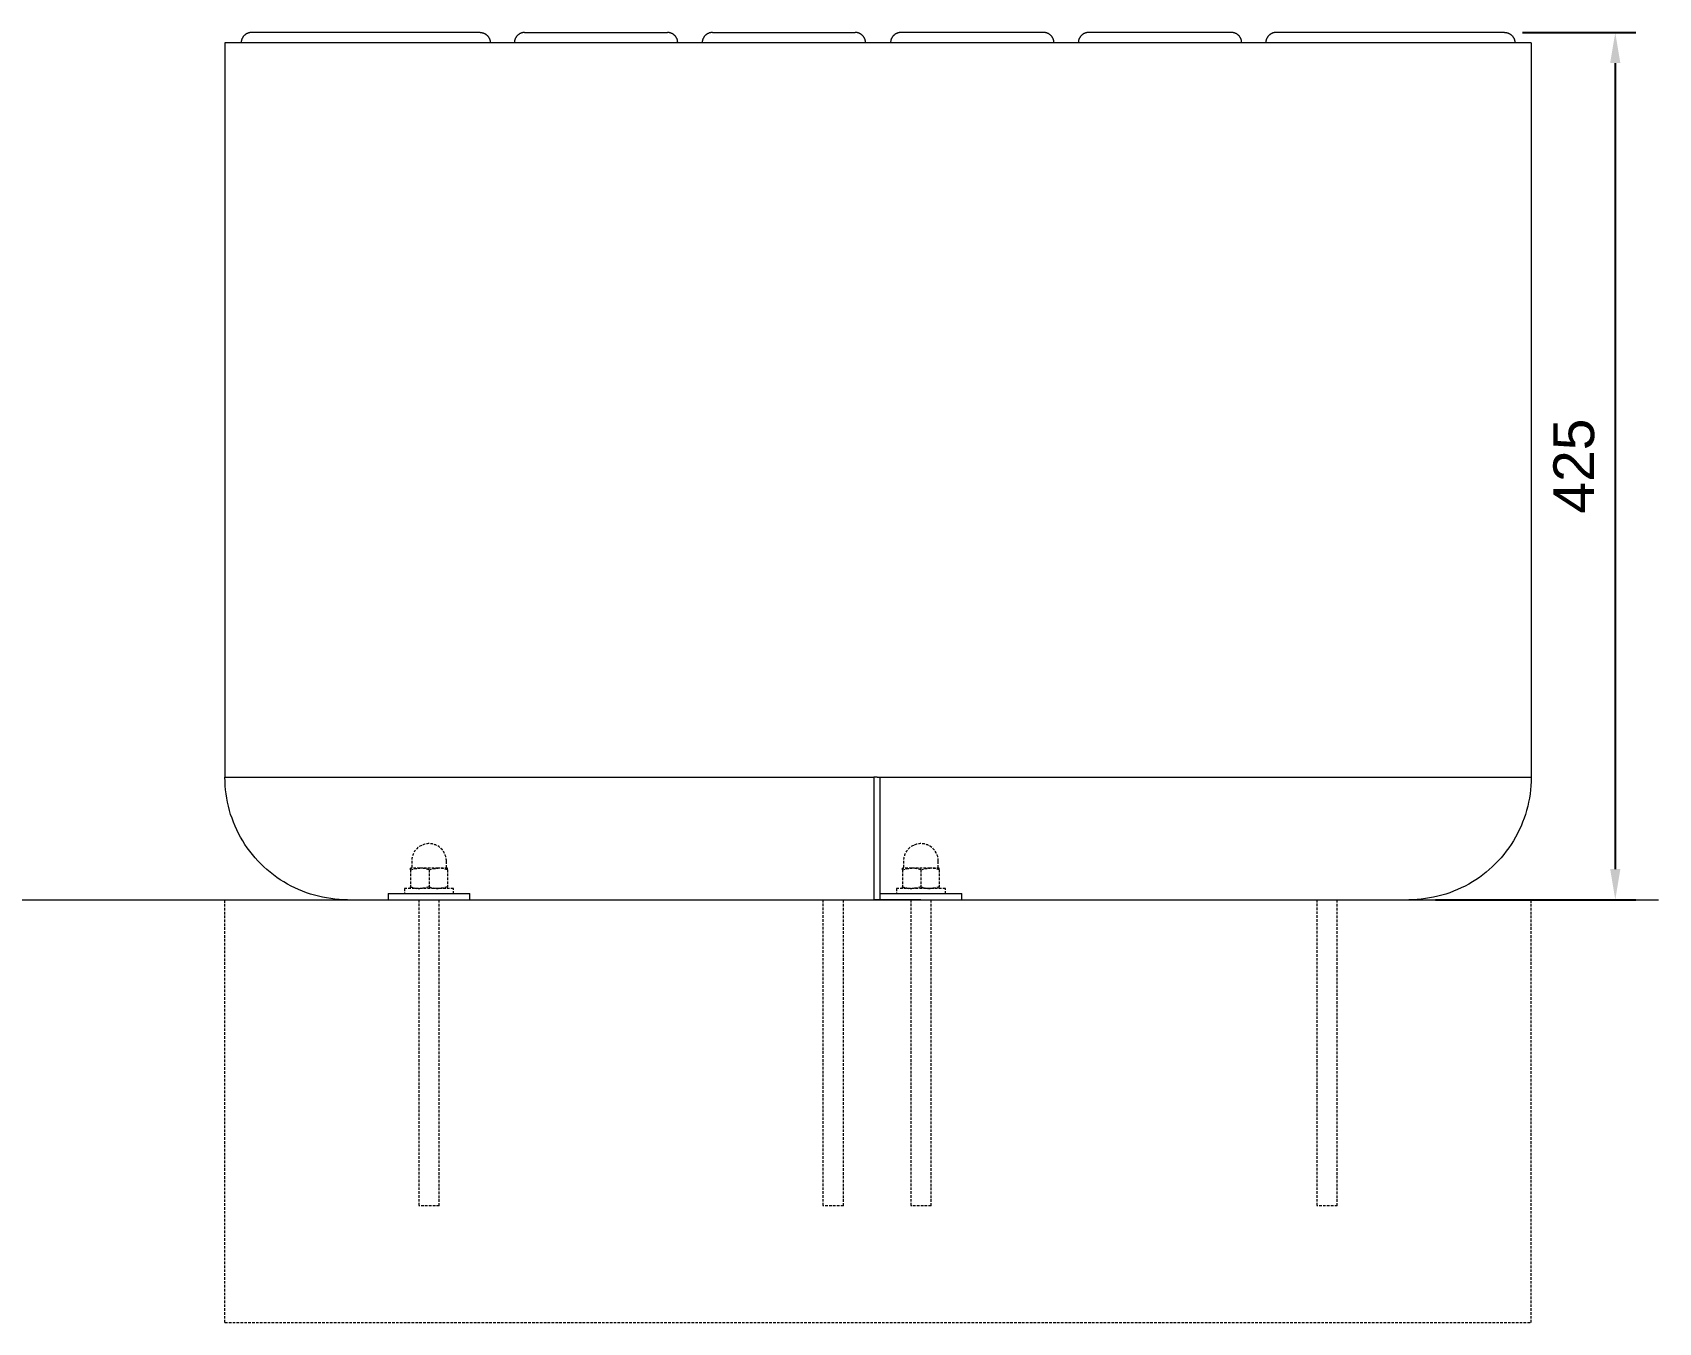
# Model space of a CAD drawing. Header units: millimetres. Extents: x -93 to 2210, y -85 to 1555.
# Drawn here: x 693 to 1489, y 859 to 1491 of the extents above; entities that cross this region are included whole.
import ezdxf

# ---------------------------------------------------------------- set-up
doc = ezdxf.new("R2010")
doc.units = ezdxf.units.MM
doc.linetypes.add('HIDDEN', pattern=[1.905, 1.27, -0.635])
for name, color, linetype, lineweight in [('ZANO_R', 7, 'Continuous', 0), ('ZANO_R_przerywana', 7, 'HIDDEN', 0), ('ZANO_W', 1, 'Continuous', 0)]:
    doc.layers.add(name, color=color, linetype=linetype, lineweight=lineweight)
doc.styles.add('Arial', font='arial.ttf')
doc.styles.get("Standard").update_dxf_attribs({"font": 'ARIALUNI.TTF'})
doc.dimstyles.new('pl i ang', dxfattribs={"dimtxt": 50, "dimasz": 50, "dimexe": 1.25, "dimexo": 0.625, "dimgap": 10, "dimtad": 1, "dimtoh": 1, "dimtxsty": 'Standard', "dimcen": 2.5, "dimclrd": 1, "dimclre": 1, "dimclrt": 1, "dimadec": 0, "dimazin": 0, "dimtfac": 1, "dimtmove": 0, "dimatfit": 3, "dimfxl": 1, "dimarcsym": 1})

# ---------------------------------------------------------------- blocks, each defined once
blk = doc.blocks.new('*D388')
at = {"layer": 'ZANO_W', "color": 1, "lineweight": -2}
for p, q in [((1422.73, 1491.27), (1478.21, 1491.27)), ((1468.21, 1476.27), (1468.21, 1081.24)), ((1380.21, 1066.24), (1478.21, 1066.24))]:
    blk.add_line(p, q, dxfattribs=at)
at = {"layer": 'ZANO_W', "color": 1}
for points in [[(1470.71, 1476.27), (1465.71, 1476.27), (1468.21, 1491.27)], [(1465.71, 1081.24), (1470.71, 1081.24), (1468.21, 1066.24)]]:
    blk.add_solid(points, dxfattribs=at)
at = {"layer": 'ZANO_W', "color": 1, "insert": (1448, 1278.75), "char_height": 20, "attachment_point": 5, "rotation": 90, "style": 'Arial'}
blk.add_mtext('425', dxfattribs=at)

msp = doc.modelspace()

# ---------------------------------------------------------------- linework, layer by layer
at = {"layer": 'ZANO_R'}
for p, q in [((796.47, 1489.81), (796.35, 1489.68)), ((796.6, 1489.92), (796.47, 1489.81)), ((796.72, 1490.04), (796.6, 1489.92)), ((796.85, 1490.15), (796.72, 1490.04)), ((796.99, 1490.25), (796.85, 1490.15)), ((797.12, 1490.36), (796.99, 1490.25)), ((797.27, 1490.45), (797.12, 1490.36)), ((797.41, 1490.54), (797.27, 1490.45)), ((797.56, 1490.63), (797.41, 1490.54)), ((797.71, 1490.71), (797.56, 1490.63)), ((797.86, 1490.79), (797.71, 1490.71)), ((798.02, 1490.86), (797.86, 1490.79)), ((798.17, 1490.92), (798.02, 1490.86)), ((798.33, 1490.98), (798.17, 1490.92)), ((798.5, 1491.04), (798.33, 1490.98)), ((798.66, 1491.09), (798.5, 1491.04)), ((798.82, 1491.13), (798.66, 1491.09)), ((798.99, 1491.17), (798.82, 1491.13)), ((799.16, 1491.2), (798.99, 1491.17)), ((799.33, 1491.22), (799.16, 1491.2)), ((799.5, 1491.24), (799.33, 1491.22)), ((799.67, 1491.26), (799.5, 1491.24)), ((799.84, 1491.27), (799.67, 1491.26)), ((800.01, 1491.27), (799.84, 1491.27)), ((800.01, 1491.27), (800.01, 1491.27)), ((800.01, 1491.27), (800.01, 1491.27)), ((800.02, 1491.27), (800.01, 1491.27)), ((800.01, 1491.27), (800.01, 1491.27)), ((800.02, 1491.27), (800.02, 1491.27)), ((800.03, 1491.27), (800.02, 1491.27)), ((800.04, 1491.27), (800.03, 1491.27)), ((800.05, 1491.27), (800.04, 1491.27)), ((800.04, 1491.27), (800.04, 1491.27)), ((800.06, 1491.27), (800.05, 1491.27)), ((800.07, 1491.27), (800.06, 1491.27)), ((800.08, 1491.27), (800.07, 1491.27)), ((800.09, 1491.27), (800.08, 1491.27)), ((800.1, 1491.27), (800.09, 1491.27)), ((800.12, 1491.27), (800.1, 1491.27)), ((801.28, 1491.27), (800.12, 1491.27)), ((801.47, 1491.27), (801.28, 1491.27)), ((808.23, 1491.27), (801.47, 1491.27)), ((808.7, 1491.27), (808.23, 1491.27)), ((823.32, 1491.27), (808.7, 1491.27)), ((823.34, 1491.27), (823.32, 1491.27)), ((823.73, 1491.27), (823.34, 1491.27)), ((823.75, 1491.27), (823.73, 1491.27)), ((824.15, 1491.27), (823.75, 1491.27)), ((824.17, 1491.27), (824.15, 1491.27)), ((824.57, 1491.27), (824.17, 1491.27)), ((824.58, 1491.27), (824.57, 1491.27)), ((824.99, 1491.27), (824.58, 1491.27)), ((825, 1491.27), (824.99, 1491.27)), ((825.42, 1491.27), (825, 1491.27)), ((825.43, 1491.27), (825.42, 1491.27)), ((825.85, 1491.27), (825.43, 1491.27)), ((825.86, 1491.27), (825.85, 1491.27)), ((826.28, 1491.27), (825.86, 1491.27)), ((826.29, 1491.27), (826.28, 1491.27)), ((826.72, 1491.27), (826.29, 1491.27)), ((826.73, 1491.27), (826.72, 1491.27)), ((827.16, 1491.27), (826.73, 1491.27)), ((827.17, 1491.27), (827.16, 1491.27)), ((827.61, 1491.27), (827.17, 1491.27)), ((827.61, 1491.27), (827.61, 1491.27)), ((828.05, 1491.27), (827.61, 1491.27)), ((912.01, 1491.27), (828.05, 1491.27)), ((912.01, 1491.27), (912.18, 1491.27)), ((912.18, 1491.27), (912.35, 1491.26)), ((912.35, 1491.26), (912.52, 1491.24)), ((912.52, 1491.24), (912.69, 1491.22)), ((912.69, 1491.22), (912.86, 1491.2)), ((912.86, 1491.2), (913.03, 1491.17)), ((913.03, 1491.17), (913.19, 1491.13)), ((913.19, 1491.13), (913.36, 1491.09)), ((913.36, 1491.09), (913.52, 1491.04)), ((913.52, 1491.04), (913.68, 1490.98)), ((913.68, 1490.98), (913.84, 1490.92)), ((913.84, 1490.92), (914, 1490.86)), ((914, 1490.86), (914.16, 1490.79)), ((914.16, 1490.79), (914.31, 1490.71)), ((914.31, 1490.71), (914.46, 1490.63)), ((914.46, 1490.63), (914.61, 1490.54)), ((914.61, 1490.54), (914.75, 1490.45)), ((914.75, 1490.45), (914.89, 1490.36)), ((914.89, 1490.36), (915.03, 1490.25)), ((915.03, 1490.25), (915.16, 1490.15)), ((915.16, 1490.15), (915.29, 1490.04)), ((915.29, 1490.04), (915.42, 1489.92)), ((915.42, 1489.92), (915.54, 1489.81)), ((915.54, 1489.81), (915.66, 1489.68)), ((930.32, 1489.81), (930.2, 1489.68)), ((930.44, 1489.92), (930.32, 1489.81)), ((930.57, 1490.04), (930.44, 1489.92)), ((930.7, 1490.15), (930.57, 1490.04)), ((930.83, 1490.25), (930.7, 1490.15)), ((930.97, 1490.36), (930.83, 1490.25)), ((931.11, 1490.45), (930.97, 1490.36)), ((931.26, 1490.54), (931.11, 1490.45)), ((931.4, 1490.63), (931.26, 1490.54)), ((931.55, 1490.71), (931.4, 1490.63)), ((931.71, 1490.79), (931.55, 1490.71)), ((931.86, 1490.86), (931.71, 1490.79)), ((932.02, 1490.92), (931.86, 1490.86)), ((932.18, 1490.98), (932.02, 1490.92)), ((932.34, 1491.04), (932.18, 1490.98)), ((932.51, 1491.09), (932.34, 1491.04)), ((932.67, 1491.13), (932.51, 1491.09)), ((932.84, 1491.17), (932.67, 1491.13)), ((933.01, 1491.2), (932.84, 1491.17)), ((933.17, 1491.22), (933.01, 1491.2)), ((933.34, 1491.24), (933.17, 1491.22)), ((933.51, 1491.26), (933.34, 1491.24)), ((933.68, 1491.27), (933.51, 1491.26)), ((933.85, 1491.27), (933.68, 1491.27)), ((933.85, 1491.27), (966.97, 1491.27)), ((966.97, 1491.27), (967.16, 1491.27)), ((967.16, 1491.27), (967.52, 1491.27)), ((967.52, 1491.27), (967.71, 1491.27)), ((967.71, 1491.27), (968.07, 1491.27)), ((968.07, 1491.27), (1003.85, 1491.27)), ((1004.03, 1491.27), (1003.85, 1491.27)), ((1004.2, 1491.26), (1004.03, 1491.27)), ((1004.37, 1491.24), (1004.2, 1491.26)), ((1004.54, 1491.22), (1004.37, 1491.24)), ((1004.7, 1491.2), (1004.54, 1491.22)), ((1004.87, 1491.17), (1004.7, 1491.2)), ((1005.04, 1491.13), (1004.87, 1491.17)), ((1005.2, 1491.09), (1005.04, 1491.13)), ((1005.37, 1491.04), (1005.2, 1491.09)), ((1005.53, 1490.98), (1005.37, 1491.04)), ((1005.69, 1490.92), (1005.53, 1490.98)), ((1005.85, 1490.86), (1005.69, 1490.92)), ((1006, 1490.79), (1005.85, 1490.86)), ((1006.16, 1490.71), (1006, 1490.79)), ((1006.31, 1490.63), (1006.16, 1490.71)), ((1006.45, 1490.54), (1006.31, 1490.63)), ((1006.6, 1490.45), (1006.45, 1490.54)), ((1006.74, 1490.36), (1006.6, 1490.45)), ((1006.88, 1490.25), (1006.74, 1490.36)), ((1007.01, 1490.15), (1006.88, 1490.25)), ((1007.14, 1490.04), (1007.01, 1490.15)), ((1007.27, 1489.92), (1007.14, 1490.04)), ((1007.39, 1489.81), (1007.27, 1489.92)), ((1007.51, 1489.68), (1007.39, 1489.81)), ((1022.32, 1489.81), (1022.2, 1489.68)), ((1022.44, 1489.92), (1022.32, 1489.81)), ((1022.57, 1490.04), (1022.44, 1489.92)), ((1022.7, 1490.15), (1022.57, 1490.04)), ((1022.83, 1490.25), (1022.7, 1490.15)), ((1022.97, 1490.36), (1022.83, 1490.25)), ((1023.11, 1490.45), (1022.97, 1490.36)), ((1023.26, 1490.54), (1023.11, 1490.45)), ((1023.4, 1490.63), (1023.26, 1490.54)), ((1023.55, 1490.71), (1023.4, 1490.63)), ((1023.71, 1490.79), (1023.55, 1490.71)), ((1023.86, 1490.86), (1023.71, 1490.79)), ((1024.02, 1490.92), (1023.86, 1490.86)), ((1024.18, 1490.98), (1024.02, 1490.92)), ((1024.34, 1491.04), (1024.18, 1490.98)), ((1024.51, 1491.09), (1024.34, 1491.04)), ((1024.67, 1491.13), (1024.51, 1491.09)), ((1024.84, 1491.17), (1024.67, 1491.13)), ((1025.01, 1491.2), (1024.84, 1491.17)), ((1025.17, 1491.22), (1025.01, 1491.2)), ((1025.34, 1491.24), (1025.17, 1491.22)), ((1025.51, 1491.26), (1025.34, 1491.24)), ((1025.68, 1491.27), (1025.51, 1491.26)), ((1025.85, 1491.27), (1025.68, 1491.27)), ((1025.85, 1491.27), (1060.66, 1491.27)), ((1060.66, 1491.27), (1061.09, 1491.27)), ((1061.09, 1491.27), (1061.21, 1491.27)), ((1061.21, 1491.27), (1095.85, 1491.27)), ((1096.03, 1491.27), (1095.85, 1491.27)), ((1096.2, 1491.26), (1096.03, 1491.27)), ((1096.37, 1491.24), (1096.2, 1491.26)), ((1096.54, 1491.22), (1096.37, 1491.24)), ((1096.7, 1491.2), (1096.54, 1491.22)), ((1096.87, 1491.17), (1096.7, 1491.2)), ((1097.04, 1491.13), (1096.87, 1491.17)), ((1097.2, 1491.09), (1097.04, 1491.13)), ((1097.37, 1491.04), (1097.2, 1491.09)), ((1097.53, 1490.98), (1097.37, 1491.04)), ((1097.69, 1490.92), (1097.53, 1490.98)), ((1097.85, 1490.86), (1097.69, 1490.92)), ((1098, 1490.79), (1097.85, 1490.86)), ((1098.16, 1490.71), (1098, 1490.79)), ((1098.31, 1490.63), (1098.16, 1490.71)), ((1098.45, 1490.54), (1098.31, 1490.63)), ((1098.6, 1490.45), (1098.45, 1490.54)), ((1098.74, 1490.36), (1098.6, 1490.45)), ((1098.88, 1490.25), (1098.74, 1490.36)), ((1099.01, 1490.15), (1098.88, 1490.25)), ((1099.14, 1490.04), (1099.01, 1490.15)), ((1099.27, 1489.92), (1099.14, 1490.04)), ((1099.39, 1489.81), (1099.27, 1489.92)), ((1099.51, 1489.68), (1099.39, 1489.81)), ((1114.63, 1489.81), (1114.51, 1489.68)), ((1114.75, 1489.92), (1114.63, 1489.81)), ((1114.88, 1490.04), (1114.75, 1489.92)), ((1115.01, 1490.15), (1114.88, 1490.04)), ((1115.14, 1490.25), (1115.01, 1490.15)), ((1115.28, 1490.36), (1115.14, 1490.25)), ((1115.42, 1490.45), (1115.28, 1490.36)), ((1115.56, 1490.54), (1115.42, 1490.45)), ((1115.71, 1490.63), (1115.56, 1490.54)), ((1115.86, 1490.71), (1115.71, 1490.63)), ((1116.01, 1490.79), (1115.86, 1490.71)), ((1116.17, 1490.86), (1116.01, 1490.79)), ((1116.33, 1490.92), (1116.17, 1490.86)), ((1116.49, 1490.98), (1116.33, 1490.92)), ((1116.65, 1491.04), (1116.49, 1490.98)), ((1116.81, 1491.09), (1116.65, 1491.04)), ((1116.98, 1491.13), (1116.81, 1491.09)), ((1117.14, 1491.17), (1116.98, 1491.13)), ((1117.31, 1491.2), (1117.14, 1491.17)), ((1117.48, 1491.22), (1117.31, 1491.2)), ((1117.65, 1491.24), (1117.48, 1491.22)), ((1117.82, 1491.26), (1117.65, 1491.24)), ((1117.99, 1491.27), (1117.82, 1491.26)), ((1118.16, 1491.27), (1117.99, 1491.27)), ((1152.8, 1491.27), (1118.16, 1491.27)), ((1152.92, 1491.27), (1152.8, 1491.27)), ((1153.35, 1491.27), (1152.92, 1491.27)), ((1188.16, 1491.27), (1153.35, 1491.27)), ((1188.33, 1491.27), (1188.16, 1491.27)), ((1188.5, 1491.26), (1188.33, 1491.27)), ((1188.67, 1491.24), (1188.5, 1491.26)), ((1188.84, 1491.22), (1188.67, 1491.24)), ((1189.01, 1491.2), (1188.84, 1491.22)), ((1189.18, 1491.17), (1189.01, 1491.2)), ((1189.35, 1491.13), (1189.18, 1491.17)), ((1189.51, 1491.09), (1189.35, 1491.13)), ((1189.67, 1491.04), (1189.51, 1491.09)), ((1189.84, 1490.98), (1189.67, 1491.04)), ((1190, 1490.92), (1189.84, 1490.98)), ((1190.15, 1490.86), (1190, 1490.92)), ((1190.31, 1490.79), (1190.15, 1490.86)), ((1190.46, 1490.71), (1190.31, 1490.79)), ((1190.61, 1490.63), (1190.46, 1490.71)), ((1190.76, 1490.54), (1190.61, 1490.63)), ((1190.9, 1490.45), (1190.76, 1490.54)), ((1191.04, 1490.36), (1190.9, 1490.45)), ((1191.18, 1490.25), (1191.04, 1490.36)), ((1191.32, 1490.15), (1191.18, 1490.25)), ((1191.45, 1490.04), (1191.32, 1490.15)), ((1191.57, 1489.92), (1191.45, 1490.04)), ((1191.7, 1489.81), (1191.57, 1489.92)), ((1191.82, 1489.68), (1191.7, 1489.81)), ((1206.63, 1489.81), (1206.51, 1489.68)), ((1206.75, 1489.92), (1206.63, 1489.81)), ((1206.88, 1490.04), (1206.75, 1489.92)), ((1207.01, 1490.15), (1206.88, 1490.04)), ((1207.14, 1490.25), (1207.01, 1490.15)), ((1207.28, 1490.36), (1207.14, 1490.25)), ((1207.42, 1490.45), (1207.28, 1490.36)), ((1207.56, 1490.54), (1207.42, 1490.45)), ((1207.71, 1490.63), (1207.56, 1490.54)), ((1207.86, 1490.71), (1207.71, 1490.63)), ((1208.01, 1490.79), (1207.86, 1490.71)), ((1208.17, 1490.86), (1208.01, 1490.79)), ((1208.33, 1490.92), (1208.17, 1490.86)), ((1208.49, 1490.98), (1208.33, 1490.92)), ((1208.65, 1491.04), (1208.49, 1490.98)), ((1208.81, 1491.09), (1208.65, 1491.04)), ((1208.98, 1491.13), (1208.81, 1491.09)), ((1209.14, 1491.17), (1208.98, 1491.13)), ((1209.31, 1491.2), (1209.14, 1491.17)), ((1209.48, 1491.22), (1209.31, 1491.2)), ((1209.65, 1491.24), (1209.48, 1491.22)), ((1209.82, 1491.26), (1209.65, 1491.24)), ((1209.99, 1491.27), (1209.82, 1491.26)), ((1210.16, 1491.27), (1209.99, 1491.27)), ((1245.95, 1491.27), (1210.16, 1491.27)), ((1246.3, 1491.27), (1245.95, 1491.27)), ((1246.49, 1491.27), (1246.3, 1491.27)), ((1246.85, 1491.27), (1246.49, 1491.27)), ((1247.04, 1491.27), (1246.85, 1491.27)), ((1280.16, 1491.27), (1247.04, 1491.27)), ((1280.33, 1491.27), (1280.16, 1491.27)), ((1280.5, 1491.26), (1280.33, 1491.27)), ((1280.67, 1491.24), (1280.5, 1491.26)), ((1280.84, 1491.22), (1280.67, 1491.24)), ((1281.01, 1491.2), (1280.84, 1491.22)), ((1281.18, 1491.17), (1281.01, 1491.2)), ((1281.35, 1491.13), (1281.18, 1491.17)), ((1281.51, 1491.09), (1281.35, 1491.13)), ((1281.67, 1491.04), (1281.51, 1491.09)), ((1281.84, 1490.98), (1281.67, 1491.04)), ((1282, 1490.92), (1281.84, 1490.98)), ((1282.15, 1490.86), (1282, 1490.92)), ((1282.31, 1490.79), (1282.15, 1490.86)), ((1282.46, 1490.71), (1282.31, 1490.79)), ((1282.61, 1490.63), (1282.46, 1490.71)), ((1282.76, 1490.54), (1282.61, 1490.63)), ((1282.9, 1490.45), (1282.76, 1490.54)), ((1283.04, 1490.36), (1282.9, 1490.45)), ((1283.18, 1490.25), (1283.04, 1490.36)), ((1283.32, 1490.15), (1283.18, 1490.25)), ((1283.45, 1490.04), (1283.32, 1490.15)), ((1283.57, 1489.92), (1283.45, 1490.04)), ((1283.7, 1489.81), (1283.57, 1489.92)), ((1283.82, 1489.68), (1283.7, 1489.81)), ((1298.47, 1489.81), (1298.35, 1489.68)), ((1298.6, 1489.92), (1298.47, 1489.81)), ((1298.72, 1490.04), (1298.6, 1489.92)), ((1298.85, 1490.15), (1298.72, 1490.04)), ((1298.99, 1490.25), (1298.85, 1490.15)), ((1299.12, 1490.36), (1298.99, 1490.25)), ((1299.27, 1490.45), (1299.12, 1490.36)), ((1299.41, 1490.54), (1299.27, 1490.45)), ((1299.56, 1490.63), (1299.41, 1490.54)), ((1299.71, 1490.71), (1299.56, 1490.63)), ((1299.86, 1490.79), (1299.71, 1490.71)), ((1300.02, 1490.86), (1299.86, 1490.79)), ((1300.17, 1490.92), (1300.02, 1490.86)), ((1300.33, 1490.98), (1300.17, 1490.92)), ((1300.5, 1491.04), (1300.33, 1490.98)), ((1300.66, 1491.09), (1300.5, 1491.04)), ((1300.82, 1491.13), (1300.66, 1491.09)), ((1300.99, 1491.17), (1300.82, 1491.13)), ((1301.16, 1491.2), (1300.99, 1491.17)), ((1301.33, 1491.22), (1301.16, 1491.2)), ((1301.5, 1491.24), (1301.33, 1491.22)), ((1301.67, 1491.26), (1301.5, 1491.24)), ((1301.84, 1491.27), (1301.67, 1491.26)), ((1302.01, 1491.27), (1301.84, 1491.27)), ((1385.96, 1491.27), (1302.01, 1491.27)), ((1386.41, 1491.27), (1385.96, 1491.27)), ((1386.41, 1491.27), (1386.41, 1491.27)), ((1386.85, 1491.27), (1386.41, 1491.27)), ((1386.85, 1491.27), (1386.85, 1491.27)), ((1387.29, 1491.27), (1386.85, 1491.27)), ((1387.29, 1491.27), (1387.29, 1491.27)), ((1387.73, 1491.27), (1387.29, 1491.27)), ((1387.73, 1491.27), (1387.73, 1491.27)), ((1388.16, 1491.27), (1387.73, 1491.27)), ((1388.17, 1491.27), (1388.16, 1491.27)), ((1388.59, 1491.27), (1388.17, 1491.27)), ((1388.6, 1491.27), (1388.59, 1491.27)), ((1389.01, 1491.27), (1388.6, 1491.27)), ((1389.02, 1491.27), (1389.01, 1491.27)), ((1389.43, 1491.27), (1389.02, 1491.27)), ((1389.45, 1491.27), (1389.43, 1491.27)), ((1389.85, 1491.27), (1389.45, 1491.27)), ((1389.87, 1491.27), (1389.85, 1491.27)), ((1390.26, 1491.27), (1389.87, 1491.27)), ((1390.28, 1491.27), (1390.26, 1491.27)), ((1390.67, 1491.27), (1390.28, 1491.27)), ((1390.69, 1491.27), (1390.67, 1491.27)), ((1405.31, 1491.27), (1390.69, 1491.27)), ((1405.79, 1491.27), (1405.31, 1491.27)), ((1412.55, 1491.27), (1405.79, 1491.27)), ((1412.73, 1491.27), (1412.55, 1491.27)), ((1413.9, 1491.27), (1412.73, 1491.27)), ((1413.91, 1491.27), (1413.9, 1491.27)), ((1413.92, 1491.27), (1413.91, 1491.27)), ((1413.94, 1491.27), (1413.92, 1491.27)), ((1413.95, 1491.27), (1413.94, 1491.27)), ((1413.96, 1491.27), (1413.95, 1491.27)), ((1413.97, 1491.27), (1413.96, 1491.27)), ((1413.97, 1491.27), (1413.97, 1491.27)), ((1413.98, 1491.27), (1413.97, 1491.27)), ((1413.98, 1491.27), (1413.98, 1491.27)), ((1413.99, 1491.27), (1413.98, 1491.27)), ((1413.99, 1491.27), (1413.99, 1491.27)), ((1414, 1491.27), (1413.99, 1491.27)), ((1414.01, 1491.27), (1414, 1491.27)), ((1414, 1491.27), (1414, 1491.27)), ((1414, 1491.27), (1414, 1491.27)), ((1414.01, 1491.27), (1414.18, 1491.27)), ((1414.18, 1491.27), (1414.35, 1491.26)), ((1414.35, 1491.26), (1414.52, 1491.24)), ((1414.52, 1491.24), (1414.69, 1491.22)), ((1414.69, 1491.22), (1414.86, 1491.2)), ((1414.86, 1491.2), (1415.03, 1491.17)), ((1415.03, 1491.17), (1415.19, 1491.13)), ((1415.19, 1491.13), (1415.36, 1491.09)), ((1415.36, 1491.09), (1415.52, 1491.04)), ((1415.52, 1491.04), (1415.68, 1490.98)), ((1415.68, 1490.98), (1415.84, 1490.92)), ((1415.84, 1490.92), (1416, 1490.86)), ((1416, 1490.86), (1416.16, 1490.79)), ((1416.16, 1490.79), (1416.31, 1490.71)), ((1416.31, 1490.71), (1416.46, 1490.63)), ((1416.46, 1490.63), (1416.61, 1490.54)), ((1416.61, 1490.54), (1416.75, 1490.45)), ((1416.75, 1490.45), (1416.89, 1490.36)), ((1416.89, 1490.36), (1417.03, 1490.25)), ((1417.03, 1490.25), (1417.16, 1490.15)), ((1417.16, 1490.15), (1417.29, 1490.04)), ((1417.29, 1490.04), (1417.42, 1489.92)), ((1417.42, 1489.92), (1417.54, 1489.81)), ((1417.54, 1489.81), (1417.66, 1489.68)), ((787.01, 1486.23), (787.01, 1126.23)), ((1427.01, 1486.23), (787.01, 1486.23)), ((795.02, 1486.61), (795.01, 1486.44)), ((795.01, 1486.44), (795.01, 1486.27)), ((795.01, 1486.27), (795.01, 1486.23)), ((795.03, 1486.78), (795.02, 1486.61)), ((795.05, 1486.95), (795.03, 1486.78)), ((795.08, 1487.12), (795.05, 1486.95)), ((795.11, 1487.29), (795.08, 1487.12)), ((795.15, 1487.45), (795.11, 1487.29)), ((795.19, 1487.62), (795.15, 1487.45)), ((795.24, 1487.78), (795.19, 1487.62)), ((795.3, 1487.95), (795.24, 1487.78)), ((795.36, 1488.1), (795.3, 1487.95)), ((795.42, 1488.26), (795.36, 1488.1)), ((795.49, 1488.42), (795.42, 1488.26)), ((795.57, 1488.57), (795.49, 1488.42)), ((795.65, 1488.72), (795.57, 1488.57)), ((795.74, 1488.87), (795.65, 1488.72)), ((795.83, 1489.01), (795.74, 1488.87)), ((795.92, 1489.15), (795.83, 1489.01)), ((796.02, 1489.29), (795.92, 1489.15)), ((796.13, 1489.43), (796.02, 1489.29)), ((796.24, 1489.56), (796.13, 1489.43)), ((796.35, 1489.68), (796.24, 1489.56)), ((915.66, 1489.68), (915.78, 1489.56)), ((915.78, 1489.56), (915.89, 1489.43)), ((915.89, 1489.43), (915.99, 1489.29)), ((915.99, 1489.29), (916.09, 1489.15)), ((916.09, 1489.15), (916.19, 1489.01)), ((916.19, 1489.01), (916.28, 1488.87)), ((916.28, 1488.87), (916.37, 1488.72)), ((916.37, 1488.72), (916.45, 1488.57)), ((916.45, 1488.57), (916.52, 1488.42)), ((916.52, 1488.42), (916.59, 1488.26)), ((916.59, 1488.26), (916.66, 1488.1)), ((916.66, 1488.1), (916.72, 1487.95)), ((916.72, 1487.95), (916.77, 1487.78)), ((916.77, 1487.78), (916.82, 1487.62)), ((916.82, 1487.62), (916.87, 1487.45)), ((916.87, 1487.45), (916.9, 1487.29)), ((916.9, 1487.29), (916.94, 1487.12)), ((916.94, 1487.12), (916.96, 1486.95)), ((916.96, 1486.95), (916.98, 1486.78)), ((916.98, 1486.78), (917, 1486.61)), ((917, 1486.61), (917.01, 1486.44)), ((917.01, 1486.44), (917.01, 1486.27)), ((917.01, 1486.23), (917.01, 1486.27)), ((928.86, 1486.44), (928.85, 1486.27)), ((928.85, 1486.27), (928.85, 1486.23)), ((928.87, 1486.61), (928.86, 1486.44)), ((928.88, 1486.78), (928.87, 1486.61)), ((928.9, 1486.95), (928.88, 1486.78)), ((928.93, 1487.12), (928.9, 1486.95)), ((928.96, 1487.29), (928.93, 1487.12)), ((929, 1487.45), (928.96, 1487.29)), ((929.04, 1487.62), (929, 1487.45)), ((929.09, 1487.78), (929.04, 1487.62)), ((929.14, 1487.95), (929.09, 1487.78)), ((929.2, 1488.1), (929.14, 1487.95)), ((929.27, 1488.26), (929.2, 1488.1)), ((929.34, 1488.42), (929.27, 1488.26)), ((929.42, 1488.57), (929.34, 1488.42)), ((929.5, 1488.72), (929.42, 1488.57)), ((929.58, 1488.87), (929.5, 1488.72)), ((929.67, 1489.01), (929.58, 1488.87)), ((929.77, 1489.15), (929.67, 1489.01)), ((929.87, 1489.29), (929.77, 1489.15)), ((929.98, 1489.43), (929.87, 1489.29)), ((930.09, 1489.56), (929.98, 1489.43)), ((930.2, 1489.68), (930.09, 1489.56)), ((1007.62, 1489.56), (1007.51, 1489.68)), ((1007.73, 1489.43), (1007.62, 1489.56)), ((1007.84, 1489.29), (1007.73, 1489.43)), ((1007.94, 1489.15), (1007.84, 1489.29)), ((1008.04, 1489.01), (1007.94, 1489.15)), ((1008.13, 1488.87), (1008.04, 1489.01)), ((1008.21, 1488.72), (1008.13, 1488.87)), ((1008.29, 1488.57), (1008.21, 1488.72)), ((1008.37, 1488.42), (1008.29, 1488.57)), ((1008.44, 1488.26), (1008.37, 1488.42)), ((1008.51, 1488.1), (1008.44, 1488.26)), ((1008.57, 1487.95), (1008.51, 1488.1)), ((1008.62, 1487.78), (1008.57, 1487.95)), ((1008.67, 1487.62), (1008.62, 1487.78)), ((1008.71, 1487.45), (1008.67, 1487.62)), ((1008.75, 1487.29), (1008.71, 1487.45)), ((1008.78, 1487.12), (1008.75, 1487.29)), ((1008.81, 1486.95), (1008.78, 1487.12)), ((1008.83, 1486.78), (1008.81, 1486.95)), ((1008.84, 1486.61), (1008.83, 1486.78)), ((1008.85, 1486.44), (1008.84, 1486.61)), ((1008.85, 1486.27), (1008.85, 1486.44)), ((1008.85, 1486.23), (1008.85, 1486.27)), ((1020.86, 1486.44), (1020.85, 1486.27)), ((1020.85, 1486.27), (1020.85, 1486.23)), ((1020.87, 1486.61), (1020.86, 1486.44)), ((1020.88, 1486.78), (1020.87, 1486.61)), ((1020.9, 1486.95), (1020.88, 1486.78)), ((1020.93, 1487.12), (1020.9, 1486.95)), ((1020.96, 1487.29), (1020.93, 1487.12)), ((1021, 1487.45), (1020.96, 1487.29)), ((1021.04, 1487.62), (1021, 1487.45)), ((1021.09, 1487.78), (1021.04, 1487.62)), ((1021.14, 1487.95), (1021.09, 1487.78)), ((1021.2, 1488.1), (1021.14, 1487.95)), ((1021.27, 1488.26), (1021.2, 1488.1)), ((1021.34, 1488.42), (1021.27, 1488.26)), ((1021.42, 1488.57), (1021.34, 1488.42)), ((1021.5, 1488.72), (1021.42, 1488.57)), ((1021.58, 1488.87), (1021.5, 1488.72)), ((1021.67, 1489.01), (1021.58, 1488.87)), ((1021.77, 1489.15), (1021.67, 1489.01)), ((1021.87, 1489.29), (1021.77, 1489.15)), ((1021.98, 1489.43), (1021.87, 1489.29)), ((1022.09, 1489.56), (1021.98, 1489.43)), ((1022.2, 1489.68), (1022.09, 1489.56)), ((1099.62, 1489.56), (1099.51, 1489.68)), ((1099.73, 1489.43), (1099.62, 1489.56)), ((1099.84, 1489.29), (1099.73, 1489.43)), ((1099.94, 1489.15), (1099.84, 1489.29)), ((1100.04, 1489.01), (1099.94, 1489.15)), ((1100.13, 1488.87), (1100.04, 1489.01)), ((1100.21, 1488.72), (1100.13, 1488.87)), ((1100.29, 1488.57), (1100.21, 1488.72)), ((1100.37, 1488.42), (1100.29, 1488.57)), ((1100.44, 1488.26), (1100.37, 1488.42)), ((1100.51, 1488.1), (1100.44, 1488.26)), ((1100.57, 1487.95), (1100.51, 1488.1)), ((1100.62, 1487.78), (1100.57, 1487.95)), ((1100.67, 1487.62), (1100.62, 1487.78)), ((1100.71, 1487.45), (1100.67, 1487.62)), ((1100.75, 1487.29), (1100.71, 1487.45)), ((1100.78, 1487.12), (1100.75, 1487.29)), ((1100.81, 1486.95), (1100.78, 1487.12)), ((1100.83, 1486.78), (1100.81, 1486.95)), ((1100.84, 1486.61), (1100.83, 1486.78)), ((1100.85, 1486.44), (1100.84, 1486.61)), ((1100.85, 1486.27), (1100.85, 1486.44)), ((1100.85, 1486.23), (1100.85, 1486.27)), ((1113.17, 1486.61), (1113.16, 1486.44)), ((1113.16, 1486.44), (1113.16, 1486.27)), ((1113.16, 1486.27), (1113.16, 1486.23)), ((1113.19, 1486.78), (1113.17, 1486.61)), ((1113.21, 1486.95), (1113.19, 1486.78)), ((1113.23, 1487.12), (1113.21, 1486.95)), ((1113.27, 1487.29), (1113.23, 1487.12)), ((1113.3, 1487.45), (1113.27, 1487.29)), ((1113.35, 1487.62), (1113.3, 1487.45)), ((1113.4, 1487.78), (1113.35, 1487.62)), ((1113.45, 1487.95), (1113.4, 1487.78)), ((1113.51, 1488.1), (1113.45, 1487.95)), ((1113.58, 1488.26), (1113.51, 1488.1)), ((1113.65, 1488.42), (1113.58, 1488.26)), ((1113.72, 1488.57), (1113.65, 1488.42)), ((1113.8, 1488.72), (1113.72, 1488.57)), ((1113.89, 1488.87), (1113.8, 1488.72)), ((1113.98, 1489.01), (1113.89, 1488.87)), ((1114.08, 1489.15), (1113.98, 1489.01)), ((1114.18, 1489.29), (1114.08, 1489.15)), ((1114.28, 1489.43), (1114.18, 1489.29)), ((1114.39, 1489.56), (1114.28, 1489.43)), ((1114.51, 1489.68), (1114.39, 1489.56)), ((1191.93, 1489.56), (1191.82, 1489.68)), ((1192.04, 1489.43), (1191.93, 1489.56)), ((1192.15, 1489.29), (1192.04, 1489.43)), ((1192.25, 1489.15), (1192.15, 1489.29)), ((1192.34, 1489.01), (1192.25, 1489.15)), ((1192.43, 1488.87), (1192.34, 1489.01)), ((1192.52, 1488.72), (1192.43, 1488.87)), ((1192.6, 1488.57), (1192.52, 1488.72)), ((1192.68, 1488.42), (1192.6, 1488.57)), ((1192.75, 1488.26), (1192.68, 1488.42)), ((1192.81, 1488.1), (1192.75, 1488.26)), ((1192.87, 1487.95), (1192.81, 1488.1)), ((1192.93, 1487.78), (1192.87, 1487.95)), ((1192.98, 1487.62), (1192.93, 1487.78)), ((1193.02, 1487.45), (1192.98, 1487.62)), ((1193.06, 1487.29), (1193.02, 1487.45)), ((1193.09, 1487.12), (1193.06, 1487.29)), ((1193.11, 1486.95), (1193.09, 1487.12)), ((1193.14, 1486.78), (1193.11, 1486.95)), ((1193.15, 1486.61), (1193.14, 1486.78)), ((1193.16, 1486.44), (1193.15, 1486.61)), ((1193.16, 1486.27), (1193.16, 1486.44)), ((1193.16, 1486.23), (1193.16, 1486.27)), ((1205.17, 1486.61), (1205.16, 1486.44)), ((1205.16, 1486.44), (1205.16, 1486.27)), ((1205.16, 1486.27), (1205.16, 1486.23)), ((1205.19, 1486.78), (1205.17, 1486.61)), ((1205.21, 1486.95), (1205.19, 1486.78)), ((1205.23, 1487.12), (1205.21, 1486.95)), ((1205.27, 1487.29), (1205.23, 1487.12)), ((1205.3, 1487.45), (1205.27, 1487.29)), ((1205.35, 1487.62), (1205.3, 1487.45)), ((1205.4, 1487.78), (1205.35, 1487.62)), ((1205.45, 1487.95), (1205.4, 1487.78)), ((1205.51, 1488.1), (1205.45, 1487.95)), ((1205.58, 1488.26), (1205.51, 1488.1)), ((1205.65, 1488.42), (1205.58, 1488.26)), ((1205.72, 1488.57), (1205.65, 1488.42)), ((1205.8, 1488.72), (1205.72, 1488.57)), ((1205.89, 1488.87), (1205.8, 1488.72)), ((1205.98, 1489.01), (1205.89, 1488.87)), ((1206.08, 1489.15), (1205.98, 1489.01)), ((1206.18, 1489.29), (1206.08, 1489.15)), ((1206.28, 1489.43), (1206.18, 1489.29)), ((1206.39, 1489.56), (1206.28, 1489.43)), ((1206.51, 1489.68), (1206.39, 1489.56)), ((1283.93, 1489.56), (1283.82, 1489.68)), ((1284.04, 1489.43), (1283.93, 1489.56)), ((1284.15, 1489.29), (1284.04, 1489.43)), ((1284.25, 1489.15), (1284.15, 1489.29)), ((1284.34, 1489.01), (1284.25, 1489.15)), ((1284.43, 1488.87), (1284.34, 1489.01)), ((1284.52, 1488.72), (1284.43, 1488.87)), ((1284.6, 1488.57), (1284.52, 1488.72)), ((1284.68, 1488.42), (1284.6, 1488.57)), ((1284.75, 1488.26), (1284.68, 1488.42)), ((1284.81, 1488.1), (1284.75, 1488.26)), ((1284.87, 1487.95), (1284.81, 1488.1)), ((1284.93, 1487.78), (1284.87, 1487.95)), ((1284.98, 1487.62), (1284.93, 1487.78)), ((1285.02, 1487.45), (1284.98, 1487.62)), ((1285.06, 1487.29), (1285.02, 1487.45)), ((1285.09, 1487.12), (1285.06, 1487.29)), ((1285.11, 1486.95), (1285.09, 1487.12)), ((1285.14, 1486.78), (1285.11, 1486.95)), ((1285.15, 1486.61), (1285.14, 1486.78)), ((1285.16, 1486.44), (1285.15, 1486.61)), ((1285.16, 1486.27), (1285.16, 1486.44)), ((1285.16, 1486.23), (1285.16, 1486.27)), ((1297.02, 1486.61), (1297.01, 1486.44)), ((1297.01, 1486.44), (1297.01, 1486.27)), ((1297.01, 1486.27), (1297.01, 1486.23)), ((1297.03, 1486.78), (1297.02, 1486.61)), ((1297.05, 1486.95), (1297.03, 1486.78)), ((1297.08, 1487.12), (1297.05, 1486.95)), ((1297.11, 1487.29), (1297.08, 1487.12)), ((1297.15, 1487.45), (1297.11, 1487.29)), ((1297.19, 1487.62), (1297.15, 1487.45)), ((1297.24, 1487.78), (1297.19, 1487.62)), ((1297.3, 1487.95), (1297.24, 1487.78)), ((1297.36, 1488.1), (1297.3, 1487.95)), ((1297.42, 1488.26), (1297.36, 1488.1)), ((1297.49, 1488.42), (1297.42, 1488.26)), ((1297.57, 1488.57), (1297.49, 1488.42)), ((1297.65, 1488.72), (1297.57, 1488.57)), ((1297.74, 1488.87), (1297.65, 1488.72)), ((1297.83, 1489.01), (1297.74, 1488.87)), ((1297.92, 1489.15), (1297.83, 1489.01)), ((1298.02, 1489.29), (1297.92, 1489.15)), ((1298.13, 1489.43), (1298.02, 1489.29)), ((1298.24, 1489.56), (1298.13, 1489.43)), ((1298.35, 1489.68), (1298.24, 1489.56)), ((1417.66, 1489.68), (1417.78, 1489.56)), ((1417.78, 1489.56), (1417.89, 1489.43)), ((1417.89, 1489.43), (1417.99, 1489.29)), ((1417.99, 1489.29), (1418.09, 1489.15)), ((1418.09, 1489.15), (1418.19, 1489.01)), ((1418.19, 1489.01), (1418.28, 1488.87)), ((1418.28, 1488.87), (1418.37, 1488.72)), ((1418.37, 1488.72), (1418.45, 1488.57)), ((1418.45, 1488.57), (1418.52, 1488.42)), ((1418.52, 1488.42), (1418.59, 1488.26)), ((1418.59, 1488.26), (1418.66, 1488.1)), ((1418.66, 1488.1), (1418.72, 1487.95)), ((1418.72, 1487.95), (1418.77, 1487.78)), ((1418.77, 1487.78), (1418.82, 1487.62)), ((1418.82, 1487.62), (1418.87, 1487.45)), ((1418.87, 1487.45), (1418.9, 1487.29)), ((1418.9, 1487.29), (1418.94, 1487.12)), ((1418.94, 1487.12), (1418.96, 1486.95)), ((1418.96, 1486.95), (1418.98, 1486.78)), ((1418.98, 1486.78), (1419, 1486.61)), ((1419, 1486.61), (1419.01, 1486.44)), ((1419.01, 1486.44), (1419.01, 1486.27)), ((1419.01, 1486.27), (1419.01, 1486.23)), ((1427.01, 1486.23), (1427.01, 1126.23)), ((787.05, 1124.18), (787.01, 1126.23)), ((787.01, 1126.23), (1105.01, 1126.23)), ((787.01, 1125.9), (787.01, 1126.23)), ((787.15, 1122.13), (787.05, 1124.18)), ((1106.59, 1126.23), (1105.01, 1126.23)), ((1105.01, 1126.23), (1105.01, 1126.15)), ((1105.01, 1126.15), (1105.01, 1066.15)), ((1106.59, 1126.23), (1427, 1126.23)), ((1108.01, 1126.23), (1108.01, 1126.15)), ((1108.01, 1066.15), (1108.01, 1126.15)), ((1426.98, 1124.18), (1426.87, 1122.13)), ((1427.01, 1126.23), (1426.98, 1124.18)), ((1427.01, 1126.23), (1427, 1126.23)), ((787.33, 1120.09), (787.15, 1122.13)), ((787.57, 1118.06), (787.33, 1120.09)), ((787.88, 1116.03), (787.57, 1118.06)), ((788.27, 1114.02), (787.88, 1116.03)), ((1426.14, 1116.03), (1425.76, 1114.02)), ((1426.45, 1118.06), (1426.14, 1116.03)), ((1426.7, 1120.09), (1426.45, 1118.06)), ((1426.87, 1122.13), (1426.7, 1120.09)), ((788.72, 1112.02), (788.27, 1114.02)), ((789.24, 1110.04), (788.72, 1112.02)), ((789.82, 1108.08), (789.24, 1110.04)), ((790.48, 1106.13), (789.82, 1108.08)), ((1424.2, 1108.08), (1423.55, 1106.13)), ((1424.79, 1110.04), (1424.2, 1108.08)), ((1425.31, 1112.02), (1424.79, 1110.04)), ((1425.76, 1114.02), (1425.31, 1112.02)), ((791.19, 1104.22), (790.48, 1106.13)), ((791.98, 1102.32), (791.19, 1104.22)), ((792.83, 1100.46), (791.98, 1102.32)), ((793.74, 1098.62), (792.83, 1100.46)), ((1421.2, 1100.46), (1420.28, 1098.62)), ((1422.04, 1102.32), (1421.2, 1100.46)), ((1422.83, 1104.22), (1422.04, 1102.32)), ((1423.55, 1106.13), (1422.83, 1104.22)), ((794.71, 1096.82), (793.74, 1098.62)), ((795.75, 1095.05), (794.71, 1096.82)), ((796.84, 1093.32), (795.75, 1095.05)), ((797.99, 1091.63), (796.84, 1093.32)), ((799.2, 1089.97), (797.99, 1091.63)), ((1416.03, 1091.63), (1414.82, 1089.97)), ((1417.18, 1093.32), (1416.03, 1091.63)), ((1418.28, 1095.05), (1417.18, 1093.32)), ((1419.31, 1096.82), (1418.28, 1095.05)), ((1420.28, 1098.62), (1419.31, 1096.82)), ((800.47, 1088.36), (799.2, 1089.97)), ((801.79, 1086.79), (800.47, 1088.36)), ((803.16, 1085.27), (801.79, 1086.79)), ((804.59, 1083.8), (803.16, 1085.27)), ((806.06, 1082.38), (804.59, 1083.8)), ((1409.44, 1083.8), (1407.96, 1082.38)), ((1410.86, 1085.27), (1409.44, 1083.8)), ((1412.23, 1086.79), (1410.86, 1085.27)), ((1413.55, 1088.36), (1412.23, 1086.79)), ((1414.82, 1089.97), (1413.55, 1088.36)), ((807.58, 1081), (806.06, 1082.38)), ((809.15, 1079.68), (807.58, 1081)), ((810.76, 1078.42), (809.15, 1079.68)), ((812.41, 1077.21), (810.76, 1078.42)), ((814.1, 1076.06), (812.41, 1077.21)), ((815.84, 1074.96), (814.1, 1076.06)), ((1399.92, 1076.06), (1398.19, 1074.96)), ((1401.61, 1077.21), (1399.92, 1076.06)), ((1403.27, 1078.42), (1401.61, 1077.21)), ((1404.88, 1079.68), (1403.27, 1078.42)), ((1406.44, 1081), (1404.88, 1079.68)), ((1407.96, 1082.38), (1406.44, 1081)), ((817.6, 1073.93), (815.84, 1074.96)), ((819.41, 1072.95), (817.6, 1073.93)), ((821.24, 1072.04), (819.41, 1072.95)), ((823.11, 1071.19), (821.24, 1072.04)), ((825, 1070.41), (823.11, 1071.19)), ((826.92, 1069.69), (825, 1070.41)), ((828.86, 1069.04), (826.92, 1069.69)), ((830.82, 1068.45), (828.86, 1069.04)), ((832.81, 1067.93), (830.82, 1068.45)), ((834.8, 1067.48), (832.81, 1067.93)), ((867.01, 1069.23), (867.01, 1066.23)), ((867.01, 1069.23), (887.01, 1069.23)), ((887.01, 1069.23), (907.01, 1069.23)), ((907.01, 1066.23), (907.01, 1069.23)), ((1108.01, 1069.23), (1128.01, 1069.23)), ((1128.01, 1069.23), (1148.01, 1069.23)), ((1148.01, 1066.23), (1148.01, 1069.23)), ((1381.22, 1067.93), (1379.22, 1067.48)), ((1383.2, 1068.45), (1381.22, 1067.93)), ((1385.16, 1069.04), (1383.2, 1068.45)), ((1387.1, 1069.69), (1385.16, 1069.04)), ((1389.02, 1070.41), (1387.1, 1069.69)), ((1390.92, 1071.19), (1389.02, 1070.41)), ((1392.78, 1072.04), (1390.92, 1071.19)), ((1394.62, 1072.95), (1392.78, 1072.04)), ((1396.42, 1073.93), (1394.62, 1072.95)), ((1398.19, 1074.96), (1396.42, 1073.93)), ((836.82, 1067.1), (834.8, 1067.48)), ((838.84, 1066.79), (836.82, 1067.1)), ((840.88, 1066.54), (838.84, 1066.79)), ((842.92, 1066.37), (840.88, 1066.54)), ((844.96, 1066.26), (842.92, 1066.37)), ((847.01, 1066.23), (844.96, 1066.26)), ((847.01, 1066.23), (867.01, 1066.23)), ((867.01, 1066.23), (887.01, 1066.23)), ((887.01, 1066.23), (907.01, 1066.23)), ((907.01, 1066.23), (1105.01, 1066.23)), ((1108.01, 1066.15), (1105.01, 1066.15)), ((1128.01, 1066.23), (1108.01, 1066.23)), ((1128.01, 1066.23), (1148.01, 1066.23)), ((1148.01, 1066.23), (1367.01, 1066.23)), ((1369.06, 1066.26), (1367.01, 1066.23)), ((1371.11, 1066.37), (1369.06, 1066.26)), ((1373.15, 1066.54), (1371.11, 1066.37)), ((1375.18, 1066.79), (1373.15, 1066.54)), ((1377.21, 1067.1), (1375.18, 1066.79)), ((1379.22, 1067.48), (1377.21, 1067.1))]:
    msp.add_line(p, q, dxfattribs=at)
msp.add_lwpolyline([(-92.69, 1066.23), (1489.38, 1066.23)], dxfattribs=at)
at = {"layer": 'ZANO_R_przerywana'}
for p, q in [((878.51, 1085.23), (878.51, 1081.98)), ((895.51, 1081.98), (895.51, 1085.23)), ((1119.51, 1085.23), (1119.51, 1081.98)), ((1136.51, 1081.98), (1136.51, 1085.23)), ((878.01, 1080.92), (878.01, 1081.73)), ((882.51, 1081.73), (878.01, 1081.73)), ((878.01, 1080.92), (878.01, 1072.53)), ((891.51, 1081.73), (882.51, 1081.73)), ((887.01, 1080.92), (887.01, 1072.53)), ((896.01, 1081.73), (891.51, 1081.73)), ((896.01, 1080.92), (896.01, 1081.73)), ((896.01, 1080.92), (896.01, 1072.53)), ((1119.01, 1080.92), (1119.01, 1081.73)), ((1123.51, 1081.73), (1119.01, 1081.73)), ((1119.01, 1080.92), (1119.01, 1072.53)), ((1132.51, 1081.73), (1123.51, 1081.73)), ((1128.01, 1080.92), (1128.01, 1072.53)), ((1137.01, 1081.73), (1132.51, 1081.73)), ((1137.01, 1080.92), (1137.01, 1081.73)), ((1137.01, 1080.92), (1137.01, 1072.53)), ((875.01, 1071.73), (875.01, 1069.23)), ((899.01, 1071.73), (875.01, 1071.73)), ((878.01, 1071.73), (878.01, 1072.53)), ((896.01, 1071.73), (896.01, 1072.53)), ((899.01, 1069.23), (899.01, 1071.73)), ((1116.01, 1071.73), (1116.01, 1069.23)), ((1140.01, 1071.73), (1116.01, 1071.73)), ((1119.01, 1071.73), (1119.01, 1072.53)), ((1137.01, 1071.73), (1137.01, 1072.53)), ((1140.01, 1069.23), (1140.01, 1071.73)), ((882.01, 1066.23), (882.01, 916.23)), ((892.01, 916.23), (892.01, 1066.23)), ((1080, 1066.23), (1080, 916.23)), ((1090, 916.23), (1090, 1066.23)), ((1123.01, 1066.23), (1123.01, 916.23)), ((1133.01, 916.23), (1133.01, 1066.23)), ((1322, 1066.23), (1322, 916.23)), ((1332, 916.23), (1332, 1066.23)), ((892.01, 916.23), (882.01, 916.23)), ((1090, 916.23), (1080, 916.23)), ((1133.01, 916.23), (1123.01, 916.23)), ((1332, 916.23), (1322, 916.23))]:
    msp.add_line(p, q, dxfattribs=at)
at = {"layer": 'ZANO_R_przerywana', "flags": 128}
for points in [[(878.01, 1080.92), (880.21, 1081.51), (882.51, 1081.73)], [(887.01, 1080.92), (889.21, 1081.51), (891.51, 1081.73)], [(1119.01, 1080.92), (1121.22, 1081.51), (1123.51, 1081.73)], [(1128.01, 1080.92), (1130.22, 1081.51), (1132.51, 1081.73)], [(887.01, 1072.53), (884.8, 1071.95), (882.51, 1071.73)], [(896.01, 1072.53), (893.8, 1071.95), (891.51, 1071.73)], [(1128.01, 1072.53), (1125.81, 1071.95), (1123.51, 1071.73)], [(1137.01, 1072.53), (1134.81, 1071.95), (1132.51, 1071.73)]]:
    msp.add_lwpolyline(points, dxfattribs=at)
at = {"layer": 'ZANO_R_przerywana'}
for points in [[(787.01, 859.04), (787.01, 1065.9)], [(1427.01, 859.04), (1427.01, 1065.9)], [(787.01, 859.04), (1427.01, 859.04)]]:
    msp.add_lwpolyline(points, dxfattribs=at)
for centre, radius, start, end in [((887.01, 1085.23), 8.5, 0, 180), ((1128.01, 1085.23), 8.5, 0, 180), ((878.26, 1081.98), 0.25, 270, 0), ((882.39, 1068.09), 13.64, 70.22691, 89.51668), ((891.39, 1068.09), 13.64, 70.22693, 89.51666), ((895.76, 1081.98), 0.25, 180, 270), ((1119.26, 1081.98), 0.25, 270, 0), ((1123.4, 1068.09), 13.64, 70.22691, 89.51668), ((1132.4, 1068.09), 13.64, 70.22693, 89.51666), ((1136.76, 1081.98), 0.25, 180, 270), ((882.62, 1085.37), 13.64, 250.22787, 269.51642), ((891.62, 1085.37), 13.64, 250.22793, 269.5164), ((1123.63, 1085.37), 13.64, 250.22787, 269.51642), ((1132.63, 1085.37), 13.64, 250.22793, 269.5164)]:
    msp.add_arc(centre, radius, start, end, dxfattribs=at)

# ---------------------------------------------------------------- dimensions: what is measured, and where the dimension line sits
at = {"layer": 'ZANO_W'}
dim = msp.add_linear_dim(base=(1468.21, 1066.24), p1=(1412.73, 1491.27), p2=(1370.21, 1066.24), angle=90, dimstyle='pl i ang', override={"dimtxt": 20, "dimasz": 15, "dimexe": 10, "dimexo": 10, "dimtoh": 0, "dimdec": 0, "dimtxsty": 'Arial', "dimtdec": 0, "dimtmove": 1}, dxfattribs=at)
dim.commit()
dim.dimension.update_dxf_attribs({"geometry": '*D388', "text_midpoint": (1448, 1278.75)})

doc.saveas('drawing.dxf')
